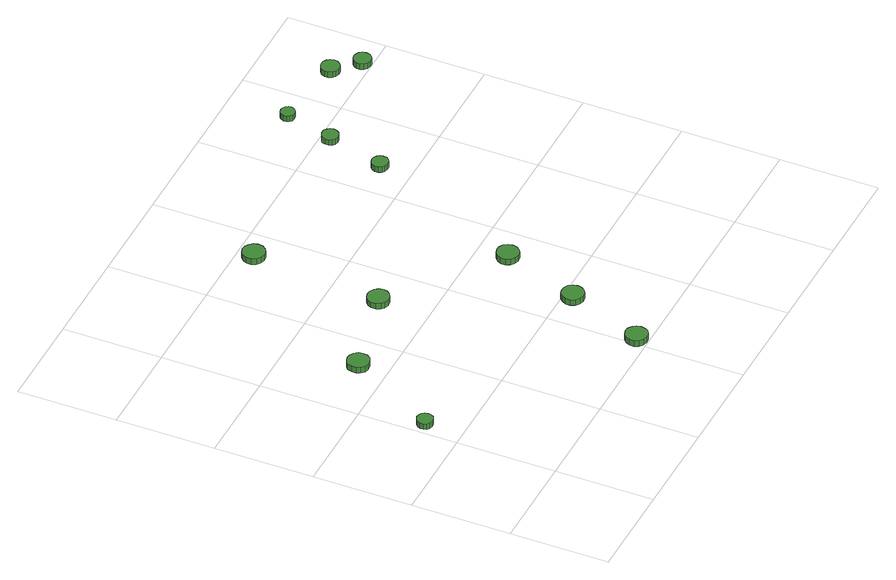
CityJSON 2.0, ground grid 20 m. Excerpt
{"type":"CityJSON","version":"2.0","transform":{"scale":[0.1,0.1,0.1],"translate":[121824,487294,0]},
"CityObjects":{
"tree1":{"type":"SolitaryVegetationObject","attributes":{"function":"something"},"geometry":[{"type":"MultiSurface","lod":"1","boundaries":[[[0,1,2,3,4,5,6,7,8,9,10,11,12,13,14]],[[15,16,17,18,19,20,21,22,23,24,25,26,27,28,29]],[[0,29,28,1]],[[1,28,27,2]],[[2,27,26,3]],[[3,26,25,4]],[[4,25,24,5]],[[5,24,23,6]],[[6,23,22,7]],[[7,22,21,8]],[[8,21,20,9]],[[9,20,19,10]],[[10,19,18,11]],[[11,18,17,12]],[[12,17,16,13]],[[13,16,15,14]],[[14,15,29,0]]]}]},
"tree2":{"type":"SolitaryVegetationObject","attributes":{"function":"something"},"geometry":[{"type":"MultiSurface","lod":"1","boundaries":[[[30,31,32,33,34,35,36,37,38,39,40,41,42,43,44]],[[45,46,47,48,49,50,51,52,53,54,55,56,57,58,59]],[[30,59,58,31]],[[31,58,57,32]],[[32,57,56,33]],[[33,56,55,34]],[[34,55,54,35]],[[35,54,53,36]],[[36,53,52,37]],[[37,52,51,38]],[[38,51,50,39]],[[39,50,49,40]],[[40,49,48,41]],[[41,48,47,42]],[[42,47,46,43]],[[43,46,45,44]],[[44,45,59,30]]]}]},
"tree3":{"type":"SolitaryVegetationObject","attributes":{"function":"something"},"geometry":[{"type":"MultiSurface","lod":"1","boundaries":[[[60,61,62,63,64,65,66,67,68,69,70,71,72,73,74]],[[75,76,77,78,79,80,81,82,83,84,85,86,87,88,89]],[[60,89,88,61]],[[61,88,87,62]],[[62,87,86,63]],[[63,86,85,64]],[[64,85,84,65]],[[65,84,83,66]],[[66,83,82,67]],[[67,82,81,68]],[[68,81,80,69]],[[69,80,79,70]],[[70,79,78,71]],[[71,78,77,72]],[[72,77,76,73]],[[73,76,75,74]],[[74,75,89,60]]]}]},
"tree4":{"type":"SolitaryVegetationObject","attributes":{"function":"something"},"geometry":[{"type":"MultiSurface","lod":"1","boundaries":[[[90,91,92,93,94,95,96,97,98,99,100,101,102,103,104]],[[105,106,107,108,109,110,111,112,113,114,115,116,117,118,119]],[[90,119,118,91]],[[91,118,117,92]],[[92,117,116,93]],[[93,116,115,94]],[[94,115,114,95]],[[95,114,113,96]],[[96,113,112,97]],[[97,112,111,98]],[[98,111,110,99]],[[99,110,109,100]],[[100,109,108,101]],[[101,108,107,102]],[[102,107,106,103]],[[103,106,105,104]],[[104,105,119,90]]]}]},
"tree5":{"type":"SolitaryVegetationObject","attributes":{"function":"something"},"geometry":[{"type":"MultiSurface","lod":"1","boundaries":[[[120,121,122,123,124,125,126,127,128,129,130,131,132,133,134]],[[135,136,137,138,139,140,141,142,143,144,145,146,147,148,149]],[[120,149,148,121]],[[121,148,147,122]],[[122,147,146,123]],[[123,146,145,124]],[[124,145,144,125]],[[125,144,143,126]],[[126,143,142,127]],[[127,142,141,128]],[[128,141,140,129]],[[129,140,139,130]],[[130,139,138,131]],[[131,138,137,132]],[[132,137,136,133]],[[133,136,135,134]],[[134,135,149,120]]]}]},
"tree6":{"type":"SolitaryVegetationObject","attributes":{"function":"something"},"geometry":[{"type":"MultiSurface","lod":"1","boundaries":[[[150,151,152,153,154,155,156,157,158,159,160,161,162,163,164]],[[165,166,167,168,169,170,171,172,173,174,175,176,177,178,179]],[[150,179,178,151]],[[151,178,177,152]],[[152,177,176,153]],[[153,176,175,154]],[[154,175,174,155]],[[155,174,173,156]],[[156,173,172,157]],[[157,172,171,158]],[[158,171,170,159]],[[159,170,169,160]],[[160,169,168,161]],[[161,168,167,162]],[[162,167,166,163]],[[163,166,165,164]],[[164,165,179,150]]]}]},
"tree7":{"type":"SolitaryVegetationObject","attributes":{"function":"something"},"geometry":[{"type":"MultiSurface","lod":"1","boundaries":[[[180,181,182,183,184,185,186,187,188,189,190,191,192,193,194]],[[195,196,197,198,199,200,201,202,203,204,205,206,207,208,209]],[[180,209,208,181]],[[181,208,207,182]],[[182,207,206,183]],[[183,206,205,184]],[[184,205,204,185]],[[185,204,203,186]],[[186,203,202,187]],[[187,202,201,188]],[[188,201,200,189]],[[189,200,199,190]],[[190,199,198,191]],[[191,198,197,192]],[[192,197,196,193]],[[193,196,195,194]],[[194,195,209,180]]]}]},
"tree8":{"type":"SolitaryVegetationObject","attributes":{"function":"something"},"geometry":[{"type":"MultiSurface","lod":"1","boundaries":[[[210,211,212,213,214,215,216,217,218,219,220,221,222,223,224]],[[225,226,227,228,229,230,231,232,233,234,235,236,237,238,239]],[[210,239,238,211]],[[211,238,237,212]],[[212,237,236,213]],[[213,236,235,214]],[[214,235,234,215]],[[215,234,233,216]],[[216,233,232,217]],[[217,232,231,218]],[[218,231,230,219]],[[219,230,229,220]],[[220,229,228,221]],[[221,228,227,222]],[[222,227,226,223]],[[223,226,225,224]],[[224,225,239,210]]]}]},
"tree9":{"type":"SolitaryVegetationObject","attributes":{"function":"something"},"geometry":[{"type":"MultiSurface","lod":"1","boundaries":[[[240,241,242,243,244,245,246,247,248,249,250,251,252,253,254]],[[255,256,257,258,259,260,261,262,263,264,265,266,267,268,269]],[[240,269,268,241]],[[241,268,267,242]],[[242,267,266,243]],[[243,266,265,244]],[[244,265,264,245]],[[245,264,263,246]],[[246,263,262,247]],[[247,262,261,248]],[[248,261,260,249]],[[249,260,259,250]],[[250,259,258,251]],[[251,258,257,252]],[[252,257,256,253]],[[253,256,255,254]],[[254,255,269,240]]]}]},
"tree10":{"type":"SolitaryVegetationObject","attributes":{"function":"something"},"geometry":[{"type":"MultiSurface","lod":"1","boundaries":[[[270,271,272,273,274,275,276,277,278,279,280,281,282,283,284]],[[285,286,287,288,289,290,291,292,293,294,295,296,297,298,299]],[[270,299,298,271]],[[271,298,297,272]],[[272,297,296,273]],[[273,296,295,274]],[[274,295,294,275]],[[275,294,293,276]],[[276,293,292,277]],[[277,292,291,278]],[[278,291,290,279]],[[279,290,289,280]],[[280,289,288,281]],[[281,288,287,282]],[[282,287,286,283]],[[283,286,285,284]],[[284,285,299,270]]]}]},
"tree11":{"type":"SolitaryVegetationObject","attributes":{"function":"something"},"geometry":[{"type":"MultiSurface","lod":"1","boundaries":[[[300,301,302,303,304,305,306,307,308,309,310,311,312,313,314]],[[315,316,317,318,319,320,321,322,323,324,325,326,327,328,329]],[[300,329,328,301]],[[301,328,327,302]],[[302,327,326,303]],[[303,326,325,304]],[[304,325,324,305]],[[305,324,323,306]],[[306,323,322,307]],[[307,322,321,308]],[[308,321,320,309]],[[309,320,319,310]],[[310,319,318,311]],[[311,318,317,312]],[[312,317,316,313]],[[313,316,315,314]],[[314,315,329,300]]]}]},
"tree12":{"type":"SolitaryVegetationObject","attributes":{"function":"something"},"geometry":[{"type":"MultiSurface","lod":"1","boundaries":[[[330,331,332,333,334,335,336,337,338,339,340,341,342,343,344]],[[345,346,347,348,349,350,351,352,353,354,355,356,357,358,359]],[[330,359,358,331]],[[331,358,357,332]],[[332,357,356,333]],[[333,356,355,334]],[[334,355,354,335]],[[335,354,353,336]],[[336,353,352,337]],[[337,352,351,338]],[[338,351,350,339]],[[339,350,349,340]],[[340,349,348,341]],[[341,348,347,342]],[[342,347,346,343]],[[343,346,345,344]],[[344,345,359,330]]]}]}
},
"vertices":[
[41,276,19],[39,282,19],[36,288,19],[30,291,19],[23,292,19],[17,290,19],[12,285,19],[9,279,19],[9,273,19],[12,266,19],[17,262,19],[23,260,19],[30,261,19],[36,264,19],[39,269,19],[39,269,6],[36,264,6],[30,261,6],[23,260,6],[17,262,6],[12,266,6],[9,273,6],[9,279,6],[12,285,6],[17,290,6],[23,292,6],[30,291,6],[36,288,6],[39,282,6],[41,276,6],
[148,458,21],[147,467,21],[141,474,21],[133,479,21],[124,480,21],[115,477,21],[108,471,21],[105,462,21],[105,453,21],[108,445,21],[115,438,21],[124,436,21],[133,437,21],[141,441,21],[147,449,21],[147,449,8],[141,441,8],[133,437,8],[124,436,8],[115,438,8],[108,445,8],[105,453,8],[105,462,8],[108,471,8],[115,477,8],[124,480,8],[133,479,8],[141,474,8],[147,467,8],[148,458,8],
[434,23,20],[432,32,20],[427,39,20],[419,44,20],[410,45,20],[401,42,20],[394,36,20],[390,27,20],[390,18,20],[394,10,20],[401,4,20],[410,1,20],[419,2,20],[427,6,20],[432,14,20],[432,14,7],[427,6,7],[419,2,7],[410,1,7],[401,4,7],[394,10,7],[390,18,7],[390,27,7],[394,36,7],[401,42,7],[410,45,7],[419,44,7],[427,39,7],[432,32,7],[434,23,7],
[335,502,20],[333,511,20],[327,518,20],[319,523,20],[310,524,20],[301,521,20],[295,515,20],[291,507,20],[291,497,20],[295,489,20],[301,483,20],[310,480,20],[319,481,20],[327,486,20],[333,493,20],[333,493,7],[327,486,7],[319,481,7],[310,480,7],[301,483,7],[295,489,7],[291,497,7],[291,507,7],[295,515,7],[301,521,7],[310,524,7],[319,523,7],[327,518,7],[333,511,7],[335,502,7],
[493,179,21],[491,188,21],[486,196,21],[478,200,21],[469,201,21],[460,199,21],[453,192,21],[449,184,21],[449,175,21],[453,166,21],[460,160,21],[469,157,21],[478,158,21],[486,163,21],[491,170,21],[491,170,8],[486,163,8],[478,158,8],[469,157,8],[460,160,8],[453,166,8],[449,175,8],[449,184,8],[453,192,8],[460,199,8],[469,201,8],[478,200,8],[486,196,8],[491,188,8],[493,179,8],
[358,766,21],[356,775,21],[350,782,21],[342,787,21],[333,788,21],[324,785,21],[317,779,21],[313,770,21],[313,761,21],[317,752,21],[324,746,21],[333,743,21],[342,744,21],[350,749,21],[356,756,21],[356,756,8],[350,749,8],[342,744,8],[333,743,8],[324,746,8],[317,752,8],[313,761,8],[313,770,8],[317,779,8],[324,785,8],[333,788,8],[342,787,8],[350,782,8],[356,775,8],[358,766,8],
[552,338,20],[550,347,20],[545,355,20],[537,359,20],[528,360,20],[519,357,20],[512,351,20],[508,343,20],[508,333,20],[512,325,20],[519,319,20],[528,316,20],[537,317,20],[545,322,20],[550,329,20],[550,329,7],[545,322,7],[537,317,7],[528,316,7],[519,319,7],[512,325,7],[508,333,7],[508,343,7],[512,351,7],[519,357,7],[528,360,7],[537,359,7],[545,355,7],[550,347,7],[552,338,7],
[689,663,20],[688,670,20],[684,675,20],[678,679,20],[671,680,20],[664,677,20],[659,673,20],[656,667,20],[656,660,20],[659,653,20],[664,649,20],[671,647,20],[678,647,20],[684,651,20],[688,656,20],[688,656,7],[684,651,7],[678,647,7],[671,647,7],[664,649,7],[659,653,7],[656,660,7],[656,667,7],[659,673,7],[664,677,7],[671,680,7],[678,679,7],[684,675,7],[688,670,7],[689,663,7],
[723,780,20],[721,787,20],[717,792,20],[711,796,20],[704,796,20],[698,794,20],[692,790,20],[690,783,20],[690,776,20],[692,770,20],[698,765,20],[704,763,20],[711,764,20],[717,767,20],[721,773,20],[721,773,7],[717,767,7],[711,764,7],[704,763,7],[698,765,7],[692,770,7],[690,776,7],[690,783,7],[692,790,7],[698,794,7],[704,796,7],[711,796,7],[717,792,7],[721,787,7],[723,780,7],
[747,877,22],[746,883,22],[742,888,22],[737,891,22],[731,892,22],[725,890,22],[721,886,22],[718,880,22],[718,874,22],[721,869,22],[725,865,22],[731,863,22],[737,864,22],[742,867,22],[746,872,22],[746,872,9],[742,867,9],[737,864,9],[731,863,9],[725,865,9],[721,869,9],[718,874,9],[718,880,9],[721,886,9],[725,890,9],[731,892,9],[737,891,9],[742,888,9],[746,883,9],[747,877,9],
[906,862,21],[904,870,21],[899,876,21],[893,880,21],[885,880,21],[878,878,21],[872,873,21],[869,866,21],[869,858,21],[872,851,21],[878,846,21],[885,843,21],[893,844,21],[899,848,21],[904,854,21],[904,854,8],[899,848,8],[893,844,8],[885,843,8],[878,846,8],[872,851,8],[869,858,8],[869,866,8],[872,873,8],[878,878,8],[885,880,8],[893,880,8],[899,876,8],[904,870,8],[906,862,8],
[954,819,17],[953,827,17],[948,833,17],[942,836,17],[935,837,17],[928,835,17],[922,830,17],[919,823,17],[919,816,17],[922,809,17],[928,804,17],[935,802,17],[942,802,17],[948,806,17],[953,812,17],[953,812,4],[948,806,4],[942,802,4],[935,802,4],[928,804,4],[922,809,4],[919,816,4],[919,823,4],[922,830,4],[928,835,4],[935,837,4],[942,836,4],[948,833,4],[953,827,4],[954,819,4]
]}
